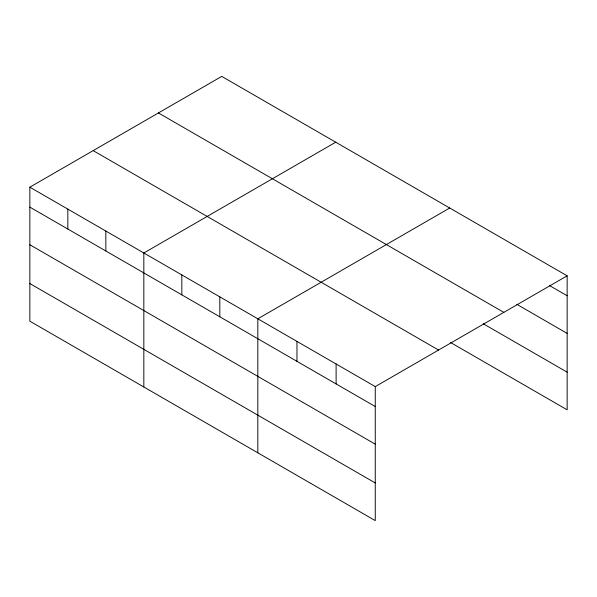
<?xml version="1.0" encoding="UTF-8"?>
<svg xmlns="http://www.w3.org/2000/svg" width="597" height="597" viewBox="0 0 597 597"><rect width="100%" height="100%" fill="white"/><g stroke="black" fill="none" stroke-linecap="round" stroke-linejoin="round"><path stroke-width="0.9" d="M29.85 187.182L375.259 386.602L375.259 520.606L29.85 321.186L29.85 187.182L221.741 76.394L567.15 275.814L567.15 409.818L450.511 342.477M335.73 142.205L143.832 252.994L143.832 386.998M449.713 208.01L257.822 318.798L257.822 452.802M375.259 386.602L567.15 275.814M549.576 285.597L567.15 295.746M516.823 304.328L567.15 333.387M158.421 112.952L503.823 312.373M483.264 323.746L567.15 372.17M93.177 150.623L438.579 350.043M29.85 207.114L375.259 406.535M29.85 244.755L375.259 444.175M29.85 283.545L375.259 482.958M336.111 363.998L336.111 383.931M296.963 341.402L296.963 361.334M219.823 296.866L219.823 316.791M181.831 274.926L181.831 294.858M105.841 231.054L105.841 250.986M67.842 209.122L67.842 229.047"/></g></svg>
